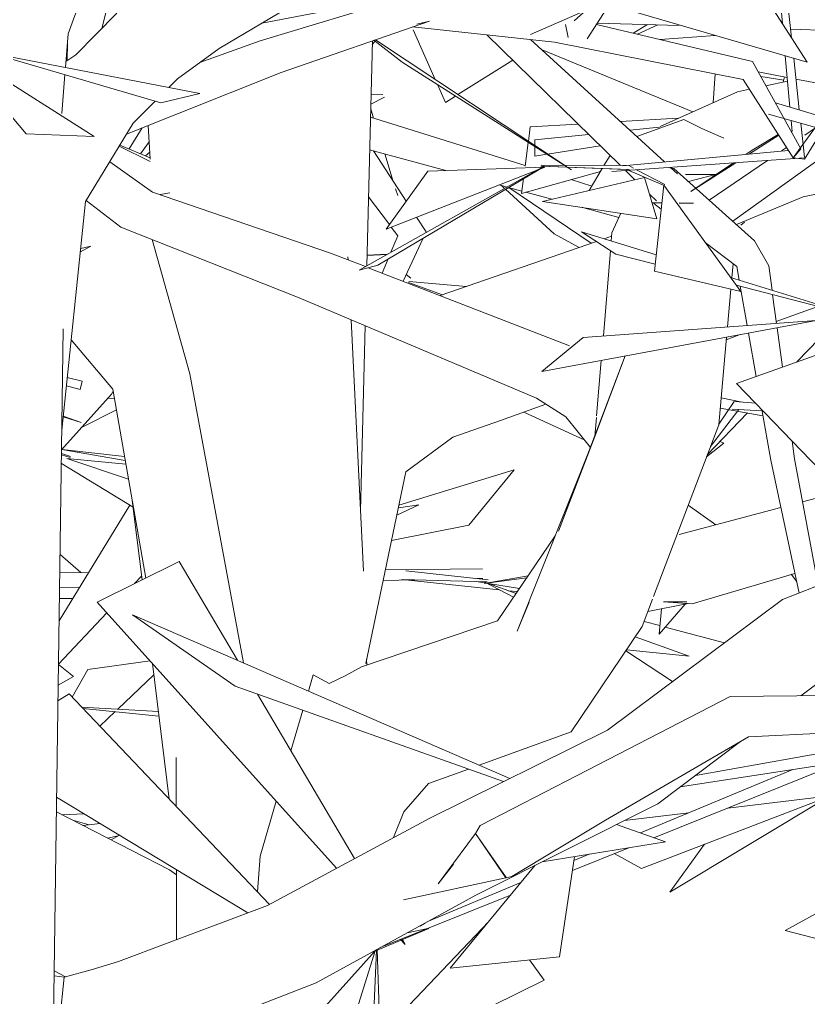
# Model space of a CAD drawing. Header units: millimetres. Extents: x 78096 to 288885, y -20632 to 149556.
# Drawn here: x 251987.7 to 252305, y 93329.2 to 93722.4 of the extents above; entities that cross this region are included whole.
import ezdxf

# ---------------------------------------------------------------- set-up
doc = ezdxf.new("R2010")
doc.units = ezdxf.units.MM
doc.layers.add('G-IMPT', color=8, linetype='Continuous', lineweight=9)
doc.layers.add('L-PLNT', color=71, linetype='Continuous', lineweight=9)

# ---------------------------------------------------------------- blocks, each defined once
blk = doc.blocks.new('ZZ-V - Tree Broadleaf 1 - 3dtree rotund SIMPLU-4826059-TOMH A-A')
at = {"layer": 'G-IMPT'}
for p, q in [((26446.69, 93732.08), (26388.65, 93720.94)), ((26556.54, 93719.95), (26523.57, 93721)), ((26543.79, 93720.35), (26537.99, 93716.94)), ((26547.9, 93720.22), (26539.73, 93716.53)), ((26458.36, 93698.31), (26449.5, 93718.24)), ((26479.22, 93716.26), (26532.86, 93663.69)), ((26570.96, 93716.04), (26548.93, 93714.34)), ((26656.12, 93716.76), (26601.29, 93718.51)), ((26433.14, 93713.83), (26430.84, 93623.39)), ((26434.26, 93713.67), (26433.1, 93712.43)), ((26496.74, 93714.4), (26550.6, 93665.2)), ((26562.05, 93685.34), (26501.35, 93710.18)), ((26489.59, 93706.09), (26467.54, 93692.22)), ((26571.04, 93700.53), (26570.2, 93688.96)), ((26599.94, 93699.13), (26588.34, 93701.35)), ((26462.49, 93689.04), (26459.29, 93696.23)), ((26598.57, 93698.05), (26589.36, 93699.5)), ((26591.42, 93695.78), (26600.07, 93697.64)), ((26598.93, 93699.33), (26598.35, 93697.27)), ((26632.08, 93692.99), (26603.47, 93698.46)), ((26437.36, 93692.23), (26432.58, 93692.14)), ((26548.81, 93679.44), (26579.98, 93693.31)), ((26579.98, 93693.31), (26584.81, 93694.36)), ((26437.96, 93691.2), (26432.49, 93688.36)), ((26466.56, 93691.6), (26462.49, 93689.04)), ((26432.44, 93686.52), (26433.63, 93682.69)), ((26494.6, 93663.77), (26432.36, 93683.09)), ((26515.82, 93680.39), (26496.65, 93679.3)), ((26556.11, 93682.69), (26532.89, 93681.37)), ((26558.45, 93682.22), (26539.47, 93675.36)), ((26565.67, 93678.66), (26558.45, 93682.22)), ((26343.74, 93666.33), (26342.93, 93679.75)), ((26495.88, 93673.41), (26496.65, 93679.3)), ((26548.65, 93679.09), (26536.71, 93677.88)), ((26565.67, 93678.66), (26574.52, 93674.67)), ((26610.91, 93678.58), (26607, 93675.91)), ((26494.56, 93663.4), (26495.82, 93672.97)), ((26520.09, 93676.2), (26498.42, 93674.01)), ((26498.45, 93671.7), (26498.42, 93674.01)), ((26331.32, 93671.5), (26343.8, 93665.37)), ((26462.66, 93661.71), (26432.02, 93670.03)), ((26433.52, 93669.62), (26446.7, 93649.36)), ((26498.5, 93667.49), (26498.45, 93671.3)), ((26503.58, 93668.29), (26524.75, 93671.64)), ((26599.72, 93670.96), (26597.66, 93669.56)), ((26344.72, 93653.06), (26327.48, 93665.19)), ((26438.08, 93668.38), (26441.53, 93657.31)), ((26498.5, 93667.49), (26503.26, 93668.24)), ((26528.69, 93667.78), (26526.27, 93663.73)), ((26592.09, 93665.77), (26568.62, 93649.79)), ((26615.57, 93668.27), (26578.05, 93641.32)), ((26493.12, 93652.51), (26524.83, 93661.29)), ((26525.53, 93662.48), (26520.28, 93653.65)), ((26534.91, 93661.69), (26538.7, 93657.97)), ((26552.8, 93662.79), (26554.4, 93662.55)), ((26553.02, 93662.98), (26555.89, 93660.36)), ((26554.4, 93662.55), (26586.8, 93633.47)), ((26606.42, 93651.19), (26650.94, 93660.61)), ((26493.12, 93652.51), (26493.9, 93658.44)), ((26521.36, 93655.47), (26513.07, 93658.04)), ((26559.1, 93660.11), (26571.06, 93660.08)), ((26571.06, 93660.08), (26560.2, 93657.35)), ((26416.32, 93628.5), (26344.72, 93653.06)), ((26442.45, 93654.36), (26443.31, 93651.6)), ((26487.29, 93655.02), (26484.1, 93655.89)), ((26485.08, 93655.62), (26486.32, 93654.48)), ((26486.68, 93654.16), (26506.26, 93636.23)), ((26493.24, 93653.41), (26487.87, 93654.87)), ((26487.99, 93654.83), (26521.16, 93632.47)), ((26505.31, 93650.13), (26494.82, 93652.98)), ((26331.92, 93638.95), (26318.02, 93649.67)), ((26347.81, 93652), (26351.73, 93652.69)), ((26431.55, 93651.17), (26439.97, 93639.95)), ((26544.58, 93652.2), (26547.36, 93649.48)), ((26579.62, 93640.06), (26606.42, 93651.19)), ((26532.26, 93642.82), (26517.19, 93646.91)), ((26545.63, 93648.75), (26549.55, 93648.73)), ((26546.29, 93648.41), (26549.27, 93646.15)), ((26556.54, 93648.68), (26562.21, 93648.64)), ((26556.54, 93648.59), (26562.21, 93648.64)), ((26450.89, 93642.92), (26454.71, 93637.05)), ((26533.02, 93644.51), (26529.46, 93636.64)), ((26582.79, 93640.95), (26581.3, 93639.73)), ((26403.73, 93610.52), (26331.92, 93638.95)), ((26440.72, 93638.96), (26443.36, 93635.44)), ((26517.24, 93637.1), (26547.29, 93627.86)), ((26517.24, 93637.1), (26530.97, 93628.1)), ((26344.52, 93633.96), (26359.72, 93579.98)), ((26443.36, 93635.44), (26440.56, 93628.84)), ((26453.53, 93634.5), (26445.5, 93617.2)), ((26460.38, 93611.43), (26523.21, 93633.19)), ((26516.23, 93630.77), (26506.26, 93636.23)), ((26526.39, 93634.28), (26529.35, 93635.31)), ((26529.2, 93633.42), (26529.46, 93636.64)), ((26586.8, 93633.47), (26592.53, 93623.42)), ((26315.68, 93629.05), (26319.96, 93631.35)), ((26319.96, 93631.35), (26315.82, 93630.39)), ((26526.01, 93595.21), (26528.87, 93629.48)), ((26567.01, 93632.71), (26579.7, 93623.1)), ((26430.3, 93623.08), (26416.32, 93628.5)), ((26423.38, 93625.76), (26423.32, 93627.05)), ((26430.95, 93627.69), (26439.17, 93628.06)), ((26430.95, 93627.51), (26439.03, 93627.98)), ((26439.42, 93626.13), (26437.02, 93620.48)), ((26546.87, 93623.99), (26530.97, 93628.1)), ((26512.46, 93591.25), (26431.43, 93622.64)), ((26577.69, 93618.5), (26578.2, 93624.23)), ((26579.7, 93623.1), (26580.67, 93617.59)), ((26592.53, 93623.42), (26593.86, 93613.53)), ((26448.55, 93618.45), (26446.73, 93619.86)), ((26577.17, 93618.66), (26625.3, 93603.86)), ((26461.36, 93611.77), (26447.63, 93616.68)), ((26447.79, 93617.09), (26471.04, 93615.12)), ((26575.93, 93598.8), (26577.28, 93613.96)), ((26623.1, 93604.28), (26579.39, 93615.58)), ((26581.09, 93615.14), (26583.85, 93599.37)), ((26499.1, 93570.18), (26403.73, 93610.52)), ((26674.23, 93609.79), (26579.63, 93576.11)), ((26594.09, 93611.78), (26595.64, 93600.22)), ((26595.54, 93600.97), (26612.34, 93607.06)), ((26429.53, 93500.66), (26424.56, 93601.71)), ((26621.7, 93603.27), (26603.81, 93584.72)), ((26430.23, 93599.31), (26428.34, 93524.82)), ((26501.21, 93580.94), (26611.6, 93601.37)), ((26611.6, 93601.37), (26517.84, 93594.62)), ((26595.88, 93598.46), (26598, 93582.65)), ((26501.21, 93580.94), (26517.84, 93594.62)), ((26572.41, 93559.49), (26575.56, 93594.7)), ((26575.47, 93593.69), (26581.05, 93595.71)), ((26584.39, 93596.33), (26587.44, 93578.89)), ((26328.77, 93573.74), (26312.01, 93593.66)), ((26507.93, 93516.64), (26534.83, 93587.16)), ((26534.84, 93587.16), (26522.64, 93554.79)), ((26523.32, 93563.01), (26525.19, 93585.38)), ((26310.43, 93578.44), (26316.46, 93577)), ((26359.72, 93579.98), (26381.29, 93463.71)), ((26315.58, 93573.64), (26310.09, 93575.12)), ((26315.58, 93573.64), (26316.46, 93577)), ((26613.25, 93541.16), (26579.63, 93576.11)), ((26308.12, 93549.34), (26328.2, 93571.84)), ((26326.77, 93570.23), (26329.43, 93569.97)), ((26328.2, 93571.84), (26328.9, 93573.04)), ((26328.77, 93573.74), (26341.97, 93497.86)), ((26510.95, 93562.61), (26499.1, 93570.18)), ((26581.87, 93568.62), (26573.38, 93570.33)), ((26484.63, 93561.18), (26502.95, 93567.72)), ((26572.43, 93559.72), (26578.56, 93568.81)), ((26587.28, 93568.16), (26578.84, 93568.88)), ((26316.07, 93560.45), (26308.79, 93562.65)), ((26308.83, 93563), (26316.07, 93560.45)), ((26494.07, 93564.55), (26518.26, 93553.48)), ((26510.95, 93562.61), (26520.84, 93550.28)), ((26522.64, 93554.79), (26523.28, 93562.45)), ((26584.03, 93564.22), (26567.83, 93547.43)), ((26569.1, 93550.79), (26580.45, 93565.63)), ((26590.2, 93563.11), (26573.01, 93566.19)), ((26589.86, 93565.08), (26577.85, 93565.74)), ((26589.77, 93565.57), (26593.33, 93545.23)), ((26465.51, 93554.45), (26484.63, 93561.18)), ((26546.23, 93490.46), (26572.41, 93559.49)), ((26446.62, 93540.5), (26465.51, 93554.45)), ((26491.42, 93476.51), (26522.64, 93554.79)), ((26507.93, 93516.64), (26522.64, 93554.79)), ((26602, 93552.87), (26602.94, 93545.8)), ((26593.33, 93545.23), (26604.7, 93491.78)), ((26602.94, 93545.8), (26612.36, 93494.8)), ((26606.13, 93528.54), (26669.56, 93545.44)), ((26446.62, 93540.5), (26430.46, 93463.54)), ((26336.55, 93529), (26340.5, 93497.13)), ((26571.21, 93519.24), (26560.13, 93527.12)), ((26556.54, 93515.33), (26597.38, 93526.21)), ((26483.43, 93480.69), (26506.7, 93514.83)), ((26355.37, 93504.51), (26322.46, 93488.17)), ((26355.37, 93504.51), (26378.83, 93464.78)), ((26561.67, 93487.5), (26603, 93499.74)), ((26603.68, 93496.57), (26601.59, 93499.44)), ((26418.75, 93381.15), (26322.46, 93488.17)), ((26496.2, 93488.12), (26491.42, 93476.51)), ((26541.63, 93478.32), (26545.79, 93489.29)), ((26543.94, 93484.41), (26560.15, 93487.61)), ((26550.26, 93488.32), (26561.67, 93487.5)), ((26550.26, 93488.32), (26559.53, 93488.24)), ((26558.98, 93487.38), (26548.4, 93475.3)), ((26548.4, 93475.3), (26549.44, 93485.5)), ((26377.96, 93454.31), (26336.68, 93483.06)), ((26488.39, 93417.25), (26336.68, 93483.06)), ((26428.75, 93462.1), (26483.43, 93480.69)), ((26513.04, 93436.02), (26541.63, 93478.32)), ((26430.89, 93462.82), (26430.81, 93465.17)), ((26344.67, 93463.49), (26351.42, 93409)), ((26422.23, 93458.5), (26428.75, 93462.1)), ((26409.28, 93458.91), (26407.38, 93452.39)), ((26415.71, 93455.42), (26409.28, 93458.91)), ((26415.71, 93455.42), (26422.23, 93458.5)), ((26377.96, 93454.31), (26485.91, 93416.02)), ((26311.12, 93451.28), (26306.67, 93448.44)), ((26311.12, 93451.28), (26391.79, 93366.64)), ((26386.88, 93451.15), (26425.94, 93385.02)), ((26405.13, 93444.67), (26400.36, 93428.32)), ((26476.03, 93422.61), (26513.04, 93436.02)), ((26563.08, 93418.51), (26622.01, 93428.98)), ((26354.25, 93406.03), (26354.2, 93425.73)), ((26455.71, 93415.25), (26471.73, 93421.05)), ((26540.9, 93395.38), (26602.18, 93420.88)), ((26623.73, 93424.53), (26546.32, 93393.45)), ((26556.89, 93413.84), (26622.57, 93424.05)), ((26445.8, 93403.89), (26455.71, 93415.25)), ((26306.12, 93409.74), (26382.98, 93363.19)), ((26541.37, 93381.1), (26616.44, 93409.9)), ((26552.82, 93371.5), (26617.66, 93410.62)), ((26576.02, 93405.38), (26617.81, 93410.42)), ((26394.48, 93408.13), (26388.03, 93385.99)), ((26351.5, 93380.52), (26306.03, 93403.85)), ((26441.65, 93393.48), (26445.8, 93403.89)), ((26534.49, 93400.36), (26560.38, 93403.49)), ((26551.03, 93391.77), (26531.35, 93398.78)), ((26501.41, 93383.78), (26551.03, 93391.77)), ((26536.2, 93389.39), (26513.61, 93380.31)), ((26566.67, 93390.81), (26552.82, 93371.5)), ((26599.13, 93356.11), (26661.19, 93390.26)), ((26388.03, 93385.99), (26386.96, 93371.7)), ((26508.36, 93345.52), (26514.45, 93385.88)), ((26514.2, 93384.27), (26520.37, 93386.84)), ((26541.37, 93381.1), (26530.4, 93387.08)), ((26464.43, 93341.01), (26498.65, 93382.4)), ((26354.32, 93378.45), (26351.5, 93380.52)), ((26354.38, 93352.42), (26354.31, 93380.56)), ((26455.63, 93359.89), (26492.85, 93375.38)), ((26488.64, 93370.29), (26436.26, 93349.26)), ((26452.28, 93357.89), (26454.54, 93359.05)), ((26433.22, 93347.37), (26455.88, 93356.92)), ((26447.15, 93355.24), (26455.38, 93356.92)), ((26599.13, 93356.11), (26642.44, 93344.8)), ((26446.32, 93350.5), (26444.46, 93352.57)), ((26444.98, 93352.78), (26446.32, 93350.5)), ((26373.9, 93280.93), (26434.25, 93347.9)), ((26434.25, 93347.9), (26415.45, 93288.05)), ((26434.81, 93348.24), (26430.25, 93241.24)), ((26447, 93015.39), (26435.01, 93348.35)), ((26464.43, 93341.01), (26508.36, 93345.52)), ((26309.75, 93337.51), (26305.12, 93339.98))]:
    blk.add_line(p, q, dxfattribs=at)
blk = doc.blocks.new('ZZ-V - Tree Broadleaf 1 - 3dtree rotund SIMPLU-4826034-TOMH A-A')
at = {"layer": 'G-IMPT'}
for p, q in [((26612.85, 93767.18), (26496.75, 93716.46)), ((26594.57, 93759.2), (26598, 93720.8)), ((26596.78, 93760.16), (26601.66, 93715.11)), ((26324.29, 93718.79), (26332.57, 93750.81)), ((26371.56, 93710.76), (26428.83, 93744.87)), ((26310.77, 93716.72), (26317.86, 93735.92)), ((26387.95, 93713.84), (26449.64, 93732.48)), ((26528.69, 93729.02), (26519.49, 93714.62)), ((26608.01, 93705.24), (26528.33, 93728.47)), ((26322.08, 93716.54), (26330.39, 93725.03)), ((26519.24, 93726.29), (26514.34, 93721.83)), ((26608.01, 93705.24), (26594.42, 93726.37)), ((26396.5, 93701.08), (26456.1, 93721.82)), ((26456.1, 93721.82), (26451.01, 93720.61)), ((26510.82, 93720.47), (26511.9, 93715.13)), ((26523.22, 93720.45), (26586.05, 93705.51)), ((26310.77, 93716.72), (26309.68, 93703.15)), ((26313.86, 93708.28), (26322.08, 93716.54)), ((26449.25, 93719.44), (26506.39, 93713.37)), ((26310.36, 93705.91), (26310.46, 93712.89)), ((26363.72, 93705.12), (26387.95, 93713.84)), ((26445.17, 93705.22), (26433.77, 93714.05)), ((26434.35, 93714.25), (26511.16, 93663.27)), ((26506.39, 93713.37), (26582.31, 93698.29)), ((26363.71, 93692.68), (26280.02, 93708.89)), ((26348.07, 93688.91), (26280.02, 93708.89)), ((26313.86, 93708.28), (26309.88, 93705.58)), ((26354.69, 93698.63), (26371.56, 93710.76)), ((26599.16, 93707.82), (26601, 93687.24)), ((26268.15, 93706.92), (26293.83, 93676.41)), ((26321.25, 93675.38), (26272.2, 93706.48)), ((26445.17, 93705.22), (26510.22, 93663.81)), ((26586.05, 93705.51), (26605.41, 93670.46)), ((26602.56, 93706.83), (26604.81, 93686.1)), ((26309.45, 93700.25), (26308.19, 93684.59)), ((26334.24, 93676.29), (26396.5, 93701.08)), ((26351.2, 93695.11), (26354.69, 93698.63)), ((26582.31, 93698.29), (26602.34, 93666.84)), ((26363.71, 93692.68), (26348.07, 93688.91)), ((26336.92, 93680.69), (26345.74, 93689.59)), ((26729.74, 93648.64), (26595.2, 93688.98)), ((26741.7, 93642.35), (26592.38, 93684.41)), ((26317.79, 93649.29), (26336.92, 93680.69)), ((26601.49, 93681.85), (26601.89, 93677.33)), ((26605.39, 93680.75), (26606.87, 93667.07)), ((26321.25, 93675.38), (26293.83, 93676.41)), ((26602.34, 93666.84), (26611.29, 93679.09)), ((26606.97, 93666.3), (26614.32, 93678.23)), ((26584.74, 93668.36), (26596.55, 93675.93)), ((26596.34, 93676.25), (26586.5, 93670.29)), ((26533.82, 93663.64), (26600.44, 93669.82)), ((26583.46, 93668.24), (26586.5, 93670.29)), ((26605.41, 93670.46), (26602.34, 93666.84)), ((26529.42, 93661.3), (26606.81, 93666.82)), ((26561.2, 93653.26), (26579.28, 93664.85)), ((26561.2, 93653.26), (26578.32, 93664.79)), ((26606.97, 93666.3), (26602.34, 93666.84)), ((26427.76, 93621.66), (26502.24, 93663.41)), ((26500.2, 93662.18), (26435.26, 93623.66)), ((26438.7, 93638.17), (26499.71, 93661.99)), ((26438.7, 93638.17), (26455.37, 93661.46)), ((26502.5, 93663.08), (26455.37, 93661.46)), ((26500.14, 93662.15), (26502.5, 93663.08)), ((26536.52, 93662.05), (26500.91, 93663.46)), ((26500.91, 93663.46), (26535.29, 93662.07)), ((26502.27, 93663.4), (26500.91, 93662.6)), ((26536.25, 93663.68), (26501, 93663.85)), ((26501.06, 93663.45), (26536.52, 93662.05)), ((26511.44, 93663.03), (26513.17, 93661.93)), ((26511.51, 93663.03), (26513.17, 93661.93)), ((26550.44, 93655.65), (26535.29, 93662.05)), ((26538.11, 93662.69), (26536.25, 93663.68)), ((26550.68, 93656.05), (26539.41, 93662.01)), ((26501.6, 93649.26), (26542.55, 93658.88)), ((26542.55, 93658.88), (26547.59, 93642.31)), ((26546.57, 93621.24), (26550.32, 93655.81)), ((26550.32, 93655.81), (26581.24, 93613.03)), ((26317.79, 93649.29), (26308.23, 93557.28)), ((26501.6, 93649.26), (26547.59, 93642.31)), ((26427.76, 93621.66), (26435.26, 93623.66)), ((26546.57, 93621.24), (26581.24, 93613.03)), ((26304.41, 93290.59), (26308.82, 93598.05)), ((26598.03, 93489.16), (26680.2, 93521.51)), ((26527.68, 93436.69), (26598.03, 93489.16)), ((26605.46, 93450.47), (26618.41, 93460.24)), ((26515.44, 93418.4), (26577.01, 93450.25)), ((26577.01, 93450.25), (26646.65, 93450.78)), ((26456.25, 93401.34), (26527.68, 93436.69)), ((26584.38, 93434.01), (26643.58, 93436.84)), ((26526.86, 93400.52), (26584.38, 93434.01)), ((26547.98, 93407.12), (26581.13, 93432.12)), ((26476.45, 93398.4), (26515.44, 93418.4)), ((26474.71, 93370.4), (26547.98, 93407.12)), ((26391, 93366.21), (26456.25, 93401.34)), ((26474.66, 93395.13), (26476.45, 93398.4)), ((26489.24, 93377.89), (26526.86, 93400.52)), ((26474.66, 93395.13), (26459.63, 93374.9)), ((26474.66, 93395.13), (26486.8, 93377.35)), ((26474.66, 93395.13), (26486.95, 93377.41)), ((26465.81, 93382.78), (26459.63, 93374.9)), ((26486.8, 93377.35), (26489.24, 93377.89)), ((26445.66, 93368.42), (26486.8, 93377.35)), ((26486.8, 93377.35), (26486.95, 93377.41)), ((26410.55, 93335.12), (26474.71, 93370.4)), ((26330.99, 93343.61), (26391, 93366.21)), ((26320.09, 93340.34), (26330.99, 93343.61)), ((26309.23, 93337.37), (26320.09, 93340.34)), ((26309.23, 93337.37), (26293.65, 93192.3)), ((26309.23, 93337.37), (26303.5, 93284.95)), ((26309.23, 93337.37), (26305.09, 93337.91)), ((26349.68, 93311.49), (26410.55, 93335.12))]:
    blk.add_line(p, q, dxfattribs=at)
blk = doc.blocks.new('ZZ-V - Tree Broadleaf 2 - 3dtree rotund SIMPLU-4826084-TOMH A-A')
at = {"layer": 'G-IMPT'}
for p, q in [((26316.17, 93558.36), (26330.22, 93565.42)), ((26311.53, 93546.27), (26308.09, 93547.39)), ((26311.77, 93546.68), (26308.1, 93547.97)), ((26333.75, 93545.12), (26308.29, 93549.54)), ((26333.48, 93546.68), (26308.39, 93549.52)), ((26336.88, 93526.36), (26308.04, 93543.96)), ((26334.02, 93543.59), (26310.2, 93545.98)), ((26310.2, 93545.98), (26335.06, 93537.6))]:
    blk.add_line(p, q, dxfattribs=at)
blk = doc.blocks.new('ZZ-V - Tree Broadleaf 2 - 3dtree rotund SIMPLU-4826109-TOMH A-A')
at = {"layer": 'G-IMPT'}
for p, q in [((26340.59, 93678.82), (26335.28, 93670.36)), ((26339.89, 93668.44), (26343.32, 93673.2)), ((26331.57, 93671.91), (26343.71, 93666.85)), ((26343.58, 93669.06), (26341.87, 93667.61)), ((26574.51, 93552.08), (26567.52, 93546.6)), ((26574.51, 93552.08), (26572.94, 93552.72)), ((26490.17, 93541.33), (26443.82, 93527.17)), ((26490.17, 93541.33), (26471.88, 93519.05)), ((26335.61, 93527.14), (26307.13, 93480.65)), ((26451.81, 93527.28), (26442.96, 93523.08)), ((26443.6, 93526.13), (26451.81, 93527.28)), ((26471.88, 93519.05), (26440.83, 93512.95)), ((26315.88, 93500.04), (26307.52, 93507.33)), ((26319.03, 93500.07), (26307.41, 93499.97)), ((26477.4, 93501.52), (26438.36, 93501.17)), ((26479.71, 93497.17), (26446.54, 93500.81)), ((26340.31, 93498.66), (26337.43, 93495.6)), ((26450.09, 93497.11), (26437.45, 93496.83)), ((26479.33, 93496.3), (26444.96, 93497.25)), ((26484.09, 93493.15), (26445.04, 93497.27)), ((26479.17, 93495.75), (26474.81, 93496.43)), ((26477.52, 93497.71), (26475.28, 93497.66)), ((26478.05, 93495.72), (26495.72, 93498.72)), ((26495.16, 93497.9), (26478.05, 93495.72)), ((26489.85, 93490.12), (26478.32, 93496.2)), ((26490.89, 93491.64), (26478.32, 93496.2)), ((26492.3, 93493.71), (26479.84, 93495.65)), ((26315.42, 93494.17), (26307.33, 93493.99)), ((26491.4, 93492.39), (26487.77, 93492.77)), ((26307.26, 93489.64), (26312.63, 93489.62)), ((26326.34, 93483.86), (26306.89, 93463.25)), ((26548.75, 93478.71), (26542.41, 93480.39)), ((26574.79, 93471.82), (26550.89, 93478.14)), ((26560.5, 93466.38), (26538.86, 93474.23)), ((26553.87, 93456.22), (26535.09, 93468.64)), ((26535.36, 93469.05), (26560.5, 93466.38)), ((26318.65, 93461.14), (26343.76, 93464.51)), ((26306.88, 93463.02), (26312.99, 93458.3)), ((26318.65, 93461.14), (26312.44, 93449.89)), ((26306.76, 93454.75), (26312.99, 93458.3)), ((26345.24, 93458.91), (26330.72, 93445.15)), ((26347.05, 93444.23), (26316.18, 93445.97)), ((26347.29, 93442.33), (26316.67, 93445.46)), ((26329.64, 93444.13), (26323.49, 93438.3)), ((26317.2, 93403.03), (26308.29, 93402.69)), ((26319.17, 93398.65), (26312.65, 93400.45)), ((26323.65, 93399.12), (26316.67, 93398.39)), ((26330.92, 93394.19), (26326.65, 93393.27)), ((26328.06, 93392.54), (26331.37, 93394.45)), ((26479.97, 93359.81), (26436.25, 93313.86)), ((26496.27, 93344.28), (26502.22, 93336.1)), ((26502.22, 93336.1), (26436.61, 93304.01))]:
    blk.add_line(p, q, dxfattribs=at)

msp = doc.modelspace()

# ---------------------------------------------------------------- block references
at = {"layer": 'L-PLNT'}
for name in ['ZZ-V - Tree Broadleaf 1 - 3dtree rotund SIMPLU-4826059-TOMH A-A', 'ZZ-V - Tree Broadleaf 2 - 3dtree rotund SIMPLU-4826109-TOMH A-A', 'ZZ-V - Tree Broadleaf 2 - 3dtree rotund SIMPLU-4826084-TOMH A-A', 'ZZ-V - Tree Broadleaf 1 - 3dtree rotund SIMPLU-4826034-TOMH A-A']:
    msp.add_blockref(name, (225696.455, 0), dxfattribs=at)

doc.saveas('drawing.dxf')
